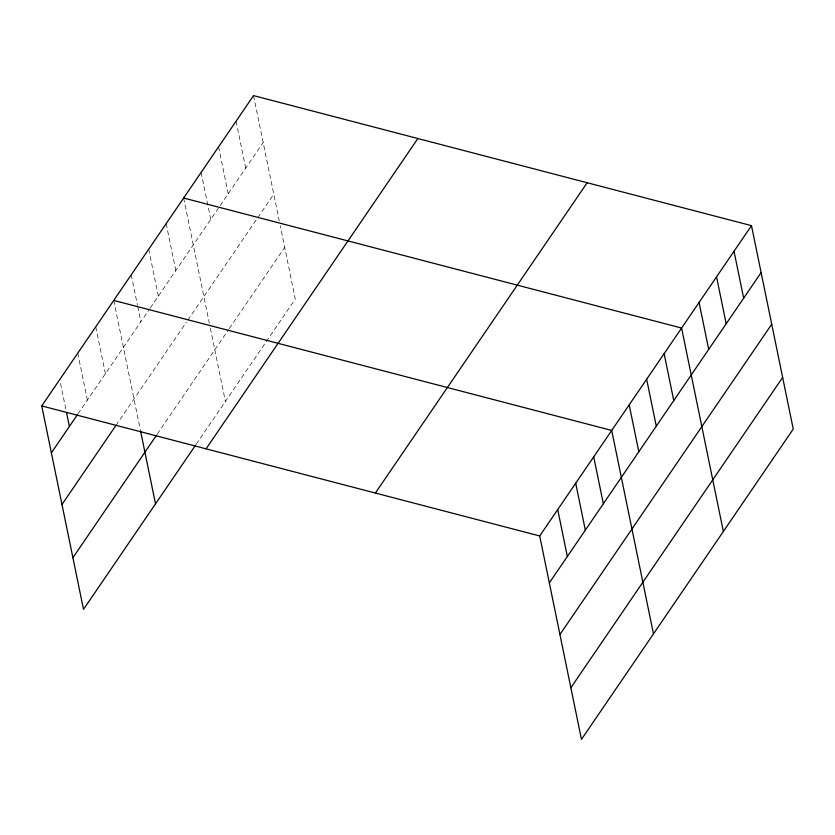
<?xml version="1.0" encoding="UTF-8"?>
<svg xmlns="http://www.w3.org/2000/svg" width="835" height="835" viewBox="0 0 835 835"><rect width="100%" height="100%" fill="white"/><g stroke="black" fill="none" stroke-linecap="round" stroke-linejoin="round"><path stroke-width="0.63" stroke-dasharray="4.17 3.13" d="M78.031 413.816L149.601 308.95M150.331 307.885L219.49 206.548M220.221 205.483L263.171 142.545M115.992 425.37L186.414 322.195M187.865 320.066L256.303 219.793M257.754 217.664L273.776 194.19M157.293 434.075L228.644 329.533M229.364 328.468L284.693 247.4M196.288 444.116L265.446 342.778M266.177 341.713L295.298 299.045L280.278 225.868M253.537 95.618L279.234 220.795M236.065 121.221L245.699 168.148M218.593 146.824L228.226 193.751M201.12 172.417L210.754 219.344M183.648 198.02L209.345 323.197M210.389 328.27L225.408 401.447M166.175 223.623L175.809 270.55M148.703 249.227L158.337 296.154M131.231 274.819L137.483 305.266M137.744 306.529L140.864 321.746M113.758 300.423L140.238 429.399M95.754 326.798L105.387 373.725M77.759 353.174L87.383 400.101M60.537 383.359L65.996 409.995"/><path stroke-width="1.25" d="M195.557 445.18L83.51 609.352L41.75 405.925L253.537 95.618L751.49 225.648L793.25 429.075L581.463 739.382L539.702 535.955L751.49 225.648M51.384 452.852L77.311 414.87M61.988 504.497L115.992 425.37M72.906 557.707L156.562 435.139M206.078 448.833L417.865 138.526M375.374 493.047L587.172 182.74M549.336 582.882L761.123 272.575M559.93 634.527L771.728 324.22M570.858 687.737L782.645 377.43M183.648 198.02L681.6 328.051L723.36 531.477M113.758 300.423L611.711 430.442L653.471 633.88M41.75 405.925L539.702 535.955M734.017 251.241L743.651 298.168M716.545 276.844L726.179 323.771M699.072 302.447L708.706 349.374M664.128 353.643L673.761 400.57M646.655 379.247L656.289 426.174M629.183 404.85L638.817 451.777M593.706 456.828L603.34 503.745M575.701 483.204L585.335 530.121M557.707 509.58L567.341 556.507M140.499 430.672L155.519 503.849M66.518 412.532L69.389 426.476"/></g></svg>
